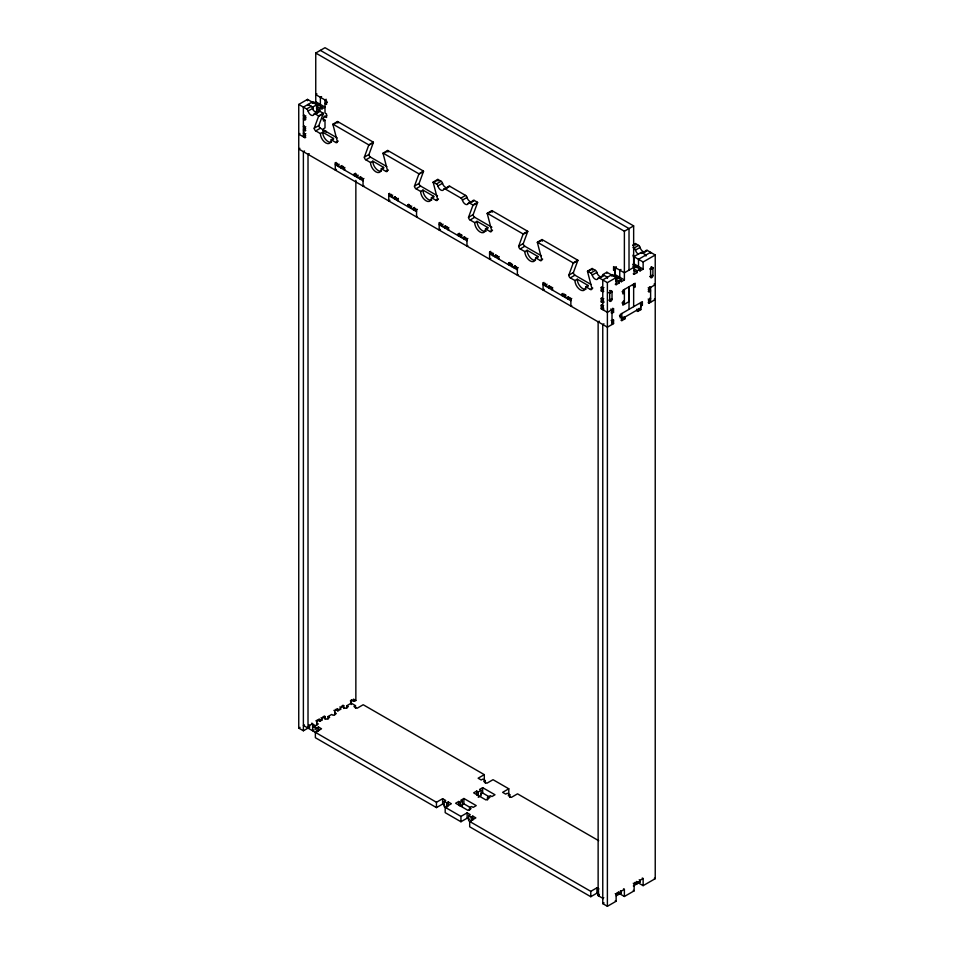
<?xml version="1.0" encoding="UTF-8"?>
<svg xmlns="http://www.w3.org/2000/svg" width="954" height="954" viewBox="0 0 954 954"><rect width="100%" height="100%" fill="white"/><g stroke="black" fill="none" stroke-linecap="round" stroke-linejoin="round"><path stroke-width="1.43" d="M615.127 275.11L615.127 271.031L613.577 270.137L613.577 266.583L624.381 272.808L635.424 266.44L635.424 267.561M620.935 320.139L621.805 320.639L621.805 313.508M629.02 309.346L629.02 286.772L629.02 301.619L622.843 305.185L622.843 301.619L624.381 300.725M629.02 270.137L629.02 228.566L320.377 50.371M633.647 306.675L633.647 284.101M633.647 267.466L633.647 225.895L325.004 47.7L315.75 53.042L315.75 101.756L313.437 103.092M636.878 310.932L637.749 311.433L640.838 309.645L640.838 302.513M320.377 133.56L322.69 132.224L333.495 138.461L331.181 139.797A7.644 4.412 60 0 1 325.779 142.909A7.644 4.412 60 0 1 320.377 133.56L315.75 130.889A2.182 1.264 60 0 1 314.212 128.206L318.553 116.376A2.182 1.264 60 0 0 318.624 115.911L323.251 113.24L319.995 111.356A2.182 1.264 60 0 0 318.541 111.701A4.365 2.516 60 0 1 315.631 112.405A4.365 2.516 60 0 1 312.721 108.339A2.182 1.264 60 0 0 311.266 106.311L306.639 108.995L298.745 104.439L298.745 728.105L303.384 730.788L309.549 727.222L309.549 725.434L312.638 723.657L312.638 730.788L313.759 730.132M314.212 128.206L318.839 125.534L323.179 113.705A2.182 1.264 60 0 0 323.251 113.24M370.51 162.502L372.823 161.166L383.627 167.403L381.314 168.739A7.644 4.412 60 0 1 375.912 171.851A7.644 4.412 60 0 1 370.51 162.502L365.883 159.831A2.182 1.264 60 0 1 364.333 157.148L368.685 145.318A2.182 1.264 60 0 0 368.745 144.853L373.372 142.182L337.573 121.504L332.946 124.175A2.182 1.264 60 0 0 333.006 124.724L337.358 141.574A2.182 1.264 60 0 1 335.808 142.468L331.181 139.797M364.333 157.148L368.971 154.476L373.312 142.647A2.182 1.264 60 0 0 373.372 142.182M420.642 191.444L422.956 190.096L433.748 196.333L431.435 197.681A7.644 4.412 60 0 1 426.033 200.793A7.644 4.412 60 0 1 420.642 191.444L416.004 188.761A2.182 1.264 60 0 1 414.465 186.09L418.806 174.26A2.182 1.264 60 0 0 418.878 173.795L423.504 171.112L387.706 150.446L383.079 153.117A2.182 1.264 60 0 0 383.138 153.666L387.479 170.516A2.182 1.264 60 0 1 385.941 171.41L381.314 168.739M414.465 186.09L419.092 183.418L423.445 171.589A2.182 1.264 60 0 0 423.504 171.112M474.698 222.652L477.012 221.316L487.816 227.553L485.503 228.888A7.644 4.412 60 0 1 480.101 232.001A7.644 4.412 60 0 1 474.698 222.652L470.072 219.98A2.182 1.264 60 0 1 468.521 217.309L472.874 205.48A2.182 1.264 60 0 0 472.934 205.003L477.572 202.331L474.317 200.447A2.182 1.264 60 0 0 472.862 200.805A4.365 2.516 60 0 1 469.952 201.497A4.365 2.516 60 0 1 467.043 197.442A2.182 1.264 60 0 0 465.588 195.415L449.811 186.304A2.182 1.264 60 0 0 448.356 186.65L443.729 189.333A4.365 2.516 60 0 1 440.82 190.025A4.365 2.516 60 0 1 437.91 185.97A2.182 1.264 60 0 0 436.455 183.943L433.199 182.059L437.826 179.388L441.082 181.272A2.182 1.264 60 0 1 442.537 183.299A4.365 2.516 60 0 0 447.021 187.759M468.521 217.309L473.16 214.638L477.501 202.808A2.182 1.264 60 0 0 477.572 202.331M524.831 251.594L527.145 250.258L537.949 256.495L535.635 257.83A7.644 4.412 60 0 1 530.233 260.943A7.644 4.412 60 0 1 524.831 251.594L520.192 248.922A2.182 1.264 60 0 1 518.654 246.251L523.007 234.422A2.182 1.264 60 0 0 523.066 233.945L527.693 231.273L491.894 210.595L487.267 213.279A2.182 1.264 60 0 0 487.327 213.827L491.68 230.665A2.182 1.264 60 0 1 490.129 231.56L485.503 228.888M518.654 246.251L523.281 243.58L527.634 231.739A2.182 1.264 60 0 0 527.693 231.273M574.952 280.536L577.265 279.2L588.069 285.437L585.756 286.772A7.644 4.412 60 0 1 580.354 289.885A7.644 4.412 60 0 1 574.952 280.536L570.325 277.864A2.182 1.264 60 0 1 568.787 275.193L573.127 263.364A2.182 1.264 60 0 0 573.199 262.887L577.826 260.215L542.015 239.537L537.388 242.221A2.182 1.264 60 0 0 537.46 242.757L541.8 259.607A2.182 1.264 60 0 1 540.262 260.502L535.635 257.83M568.787 275.193L573.414 272.51L577.754 260.68A2.182 1.264 60 0 0 577.826 260.215M298.745 104.439L307.498 99.383L316.752 104.737L316.752 111.856L315.881 111.356M327.317 102.197L325.004 103.533L326.554 104.427L326.554 100.862L315.75 94.625L316.966 93.921M321.057 108.374L321.927 108.875L321.927 107.098L312.662 101.756L303.384 107.11L303.384 136.804L305.697 135.468M321.593 96.592L320.377 97.296L320.377 104.427L318.064 105.763M308.011 105.477L308.011 104.439L312.685 107.086L317.288 104.427L317.288 105.536M326.232 99.264L325.004 99.967L325.004 113.037L326.554 113.931L326.554 117.497L324.145 116.102M306.639 108.995A2.182 1.264 60 0 1 308.094 111.022L312.721 108.339M304.254 114.921L303.384 115.422L304.922 116.316L305.793 115.816M316.37 106.299L319.84 108.303L321.927 107.098M316.752 111.856L319.84 110.08L319.84 108.303M321.927 108.875L325.004 107.098L315.75 101.756M308.094 111.022A4.365 2.516 60 0 0 311.004 115.076A4.365 2.516 60 0 0 313.914 114.373L318.541 111.701M304.827 117.151L305.697 117.652L303.384 118.988L304.922 119.882L305.793 119.381M313.914 114.373A2.182 1.264 60 0 1 315.369 114.027L319.995 111.356M318.553 116.376L323.179 113.705M304.398 125.833L303.384 126.417L304.922 127.311L305.793 126.799M326.745 115.601L323.466 117.497L323.466 121.051L325.004 120.168L325.004 127.884L323.466 128.778L323.466 131.223M305.697 128.647L303.384 129.982L304.922 130.865L305.793 130.364M299.914 133.465L298.745 134.132L304.922 137.698L305.793 137.197M304.254 132.749L303.384 133.25L304.922 134.132L305.793 133.632M315.75 130.889L320.377 128.206L337.263 137.96M333.006 124.724L337.644 122.052A2.182 1.264 60 0 1 337.573 121.504M324.813 131.557L325.874 130.948M299.914 148.323L298.745 148.991L607.388 327.174L613.565 323.609L613.565 320.043L612.695 319.542M304.541 150.982L303.384 151.662L303.384 730.788M309.179 153.654L308.011 154.333L308.011 728.105M335.808 142.468L338.229 141.073M336.428 169.407L335.271 170.074L335.271 162.943L336.142 162.442M368.685 145.318L373.312 142.647M337.597 163.384L335.283 164.72L363.057 180.759M335.271 162.943L338.36 164.72L339.23 164.219M339.23 166.008L338.36 166.509L338.36 164.72M343.535 166.485L340.936 167.987L340.936 166.211L342.092 165.543M340.936 166.211L344.012 167.987L344.883 167.487M345.026 169.192L344.012 169.776L344.012 167.987M365.883 159.831L370.51 157.148L386.811 166.568M383.138 153.666L387.765 150.994A2.182 1.264 60 0 1 387.706 150.446M356.331 174.546L354.304 175.715L354.304 173.926L355.46 173.258M354.304 173.926L357.392 175.715L358.263 175.214M358.263 176.991L357.392 177.492L357.392 175.715M361.995 177.814L359.968 178.982L359.968 177.194L360.827 176.693M359.968 177.194L363.045 178.982L363.915 178.481M385.941 171.41L388.35 170.015M363.915 185.613L363.045 186.113L363.045 178.982M418.806 174.26L423.445 171.589M389.924 200.292L388.767 200.96L388.767 193.829L389.637 193.328M391.092 194.27L388.779 195.606L416.564 211.645M388.767 193.829L391.856 195.606L392.726 195.105M392.726 196.894L391.856 197.395L391.856 195.606M396.459 197.705L394.431 198.873L394.431 197.096L395.302 196.596M394.431 197.096L397.52 198.873L398.378 198.372M416.004 188.761L420.642 186.09L437.516 195.832M398.522 200.078L397.52 200.662L397.52 198.873M431.435 197.681L436.073 200.352A2.182 1.264 60 0 0 437.612 199.458L433.271 182.608L437.898 179.936A2.182 1.264 60 0 1 437.826 179.388M436.455 183.943L441.082 181.272M437.91 185.97L442.537 183.299M409.683 205.515L407.799 206.601L407.799 204.824L408.67 204.323M407.799 204.824L410.888 206.601L411.758 206.1M411.758 207.877L410.888 208.377L410.888 206.601M443.729 189.333A2.182 1.264 60 0 1 445.184 188.975L449.811 186.304M415.777 208.532L413.464 209.868L413.464 208.079L414.62 207.412M413.464 208.079L416.552 209.868L417.411 209.367M436.073 200.352L438.482 198.957M417.411 216.498L416.552 216.999L416.552 209.868M445.184 188.975L460.949 198.086L465.588 195.415M460.949 198.086A2.182 1.264 60 0 1 462.404 200.113L467.043 197.442M462.404 200.113A4.365 2.516 60 0 0 465.313 204.168A4.365 2.516 60 0 0 468.223 203.476L472.862 200.805M468.223 203.476A2.182 1.264 60 0 1 469.678 203.119L474.317 200.447M440.343 229.389L439.186 230.057L439.186 222.938L440.044 222.437M441.499 223.379L439.186 224.715L466.959 240.754M472.874 205.48L477.501 202.808M439.186 222.938L442.262 224.715L443.133 224.214M443.133 226.003L442.262 226.503L442.262 224.715M447.152 226.647L444.838 227.982L444.838 226.205L445.709 225.704M444.838 226.205L447.927 227.982L448.797 227.481M448.94 229.175L447.927 229.759L447.927 227.982M470.072 219.98L474.698 217.309L491.87 227.219M487.327 213.827L491.954 211.144A2.182 1.264 60 0 1 491.894 210.595M461.187 234.601A1.634 0.942 0 0 1 460.532 234.374L458.218 235.71L458.218 233.921L459.375 233.253M458.218 233.921L461.295 235.71L462.165 235.209M462.165 236.986L461.295 237.486L461.295 235.71M465.898 237.796L463.871 238.977L463.871 237.188L464.741 236.687M463.871 237.188L466.959 238.977L467.83 238.464M490.129 231.56L492.538 230.164M467.83 245.595L466.959 246.096L466.959 238.977M490.75 258.498L489.593 259.166L489.593 252.035L490.75 251.367M491.918 252.476L489.605 253.812L517.378 269.851M523.007 234.422L527.634 231.739M489.593 252.035L492.681 253.824L493.54 253.323M493.54 255.1L492.681 255.6L492.681 253.824M497.559 255.755L495.245 257.091L495.245 255.302L496.116 254.801M495.245 255.302L498.334 257.091L499.204 256.59M499.347 258.284L498.334 258.868L498.334 257.091M520.192 248.922L524.831 246.251L541.419 255.827M537.46 242.757L542.087 240.086A2.182 1.264 60 0 1 542.015 239.537M510.939 263.471L508.625 264.807L508.625 263.03L509.496 262.529M508.625 263.03L511.714 264.807L512.584 264.306M512.584 266.094L511.714 266.595L511.714 264.807M516.603 266.738L514.278 268.074L514.278 266.297L515.434 265.629M514.278 266.297L517.366 268.074L518.237 267.573M540.262 260.502L542.671 259.106M518.237 274.704L517.366 275.205L517.366 268.074M315.75 53.042L624.381 231.238L633.647 225.895M573.127 263.364L577.754 260.68M544.245 289.384L543.088 290.052L543.088 282.921L543.959 282.42M545.414 283.362L543.1 284.697L570.874 300.737M543.088 282.921L546.177 284.709L547.047 284.209M547.047 285.985L546.177 286.486L546.177 284.709M551.066 286.641L548.741 287.977L548.741 286.188L549.611 285.687M548.741 286.188L551.829 287.977L552.7 287.476M570.325 277.864L574.952 275.193L590.967 284.435M552.843 289.169L551.829 289.754L551.829 287.977M587.521 271.151L592.148 268.479L595.403 270.364A2.182 1.264 60 0 1 596.858 272.391A4.365 2.516 60 0 0 599.768 276.445A4.365 2.516 60 0 0 602.678 275.754A2.182 1.264 60 0 1 604.132 275.408L599.506 278.079A2.182 1.264 60 0 0 598.051 278.425A4.365 2.516 60 0 1 595.141 279.117A4.365 2.516 60 0 1 592.231 275.062A2.182 1.264 60 0 0 590.776 273.035L587.521 271.151A2.182 1.264 60 0 0 587.581 271.699L591.933 288.549A2.182 1.264 60 0 1 590.383 289.444L585.756 286.772M633.062 244.856L635.376 243.52L638.631 245.405A2.182 1.264 60 0 1 640.086 247.432A4.365 2.516 60 0 0 642.996 251.486A4.365 2.516 60 0 0 645.906 250.795A2.182 1.264 60 0 1 647.361 250.437L655.231 255.004L655.231 878.682L643.139 885.658L637.642 882.486M587.581 271.699L592.207 269.028A2.182 1.264 60 0 1 592.148 268.479M632.836 245.572L635.447 244.069A2.182 1.264 60 0 1 635.376 243.52M590.776 273.035L595.403 270.364M632.991 247.491L634.005 248.076L638.631 245.405M592.231 275.062L596.858 272.391M634.005 248.076A2.182 1.264 60 0 1 635.459 250.103L640.086 247.432M565.269 294.607A1.634 0.942 0 0 1 564.446 294.357L562.121 295.692L562.121 293.915L562.991 293.415M562.121 293.915L565.209 295.692L566.08 295.191M615.258 284.209L616.129 284.709L616.129 277.578L606.875 272.236L602.809 274.585L607.436 277.256L607.388 278.318M616.344 266.762L615.127 267.466L615.127 274.597L624.381 279.939L624.381 231.238M633.873 256.638L643.139 261.992L643.139 269.111L633.873 263.769L633.873 256.638L641.386 252.309L646.013 254.98L645.989 256.03M598.051 278.425L602.678 275.754M641.565 253.299L645.906 250.795M566.08 296.98L565.209 297.481L565.209 295.692M613.577 270.137L615.902 268.801M647.361 250.437L642.734 253.12A2.182 1.264 60 0 0 641.279 253.466M570.098 297.624L567.785 298.96L567.785 297.183L568.644 296.682M620.434 281.227L621.304 281.728L621.304 279.939L612.039 274.597L602.761 279.951L602.761 309.656L603.918 308.989M620.971 269.433L619.754 270.137L619.754 277.268L617.632 278.496M567.785 297.183L570.862 298.96L571.732 298.459M613.005 275.825L615.127 274.597M632.919 264.33L633.873 263.769M590.383 289.444L592.804 288.048M599.506 278.079L607.388 282.623L616.666 277.268L616.666 278.377M643.139 261.992L655.231 255.004M603.775 291.244L602.761 291.829L601.211 290.946L601.211 287.381L602.368 286.713M636.58 267.561L638.512 266.44L638.512 259.309L650.616 252.321L650.616 253.359M571.732 305.59L570.862 306.091L570.862 298.96M603.918 287.607L602.761 288.275L601.211 287.381M601.211 290.946L603.524 289.611M615.747 279.14L619.218 281.144L621.304 279.939M634.04 268.909L637.224 270.745L640.051 269.111L640.051 270.9L639.18 270.399M616.129 284.709L619.218 282.921L619.218 281.144M621.304 281.728L624.381 279.939M633.265 273.81L634.136 274.311L637.224 272.534L637.224 270.745M640.051 270.9L643.139 269.111M604.204 301.989L602.761 302.823L601.211 301.929L601.211 298.363L602.368 297.696M603.775 298.674L602.761 299.258L601.211 298.363M601.211 301.929L603.524 300.593M611.144 312.721L612.015 313.222L613.565 312.328L613.565 308.762L607.388 312.328L601.211 308.762L601.211 305.197L602.081 304.696M633.647 287.667L635.185 286.772L635.185 283.207L622.843 290.338L622.843 293.904L624.381 293.009L622.068 291.674M603.632 305.59L602.761 306.091L601.211 305.197M601.211 308.762L603.524 307.426M648.183 287.774L649.054 288.275L655.255 284.697L654.086 284.03M648.183 291.328L649.054 291.829L650.592 290.946L648.279 289.611M599.291 321.152L598.134 321.832L598.134 895.603L603.333 898.62M603.93 323.823L602.761 324.503L602.761 903.629L607.388 906.3L616.129 901.256L616.129 894.125L619.218 892.336L619.218 894.125L616.904 892.789M613.565 320.043L612.015 320.938L611.144 320.437M648.183 299.055L649.054 299.556L650.592 298.662L649.734 298.161M640.838 306.079L642.376 305.197L642.376 301.631L620.255 314.403L620.255 317.956L621.805 317.074L619.492 315.738M621.805 318.851L640.838 307.868M648.183 302.621L649.054 303.122L655.255 299.544L654.361 299.055M621.805 320.639L624.894 318.851L624.894 317.074L624.023 316.573M298.745 728.105L300.045 727.365M304.35 724.885L303.384 725.434L436.455 802.266L442.632 798.701L445.709 800.489L444.17 801.372L444.17 806.726M315.881 720.783L316.752 721.284L319.84 719.495L319.84 721.284L317.241 719.781M321.057 717.79L321.927 718.302L325.004 716.514L325.004 719.304M333.888 710.384L334.759 710.885L337.847 709.108L337.847 710.885L335.236 709.382M339.803 706.974L340.673 707.474L343.762 705.686L343.762 708.476M355.854 180.366L355.854 700.486L354.304 701.381L354.304 699.604L351.215 701.381L350.356 700.88M316.752 723.06L318.302 723.955L315.214 725.732L313.663 724.849L312.638 725.434L316.907 727.902L318.457 727.008L321.534 728.796L315.369 732.362L315.369 737.704L436.455 807.609L442.632 804.055L444.683 805.236M319.84 721.284L321.927 720.079L321.927 718.302M328.093 719.185L328.093 716.514L331.67 714.451L333.22 715.345L336.297 713.556L334.759 712.662M337.847 710.885L340.673 709.251L340.673 707.474M346.851 708.357L346.851 705.686L351.215 703.17M355.484 708.297L355.484 705.626L353.946 706.52L357.034 708.297L363.2 704.732L484.298 774.648L484.298 779.99M484.298 774.648L478.121 778.214L481.21 779.99L482.748 779.108L485.312 780.575L485.312 783.258M444.17 801.372L446.722 802.851L448.273 801.956L451.361 803.745L445.184 807.311L445.184 812.653L460.949 821.752L467.126 818.198L469.189 819.379M485.312 780.575L483.761 781.469L486.85 783.246L493.027 779.692L508.792 788.791L508.792 794.133M462.356 806.5L462.356 801.157L460.269 802.362L458.731 801.467L455.642 803.244L467.985 810.375L471.073 808.598L469.535 807.704L469.535 810.375M469.535 807.704L471.61 806.5L473.148 807.394L476.237 805.605L463.894 798.486L460.806 800.263L462.356 801.157M478.276 797.305L481.102 795.672L481.102 790.329L478.276 791.963L476.726 791.069L473.649 792.857L485.991 799.977L489.08 798.2L487.53 797.305L487.53 799.977M487.53 797.305L490.368 795.672L491.906 796.566L494.995 794.777L482.652 787.658L479.564 789.435L481.102 790.329M461.831 805.021L463.894 803.828L470.072 807.394M480.589 794.193L482.652 793.001L490.058 797.282M445.184 807.311L460.949 816.409L467.126 812.844L470.215 814.633L468.664 815.515L468.664 820.869M508.792 788.791L502.615 792.357L505.703 794.133L507.254 793.251L509.806 794.718L509.806 797.401M468.664 815.515L471.228 816.994L472.767 816.111L475.855 817.888L469.678 821.454L469.678 826.796L590.776 896.712L596.942 893.147L599.005 894.327M509.806 794.718L508.267 795.612L511.344 797.401L517.521 793.835L598.683 840.689M469.678 821.454L590.776 891.358L596.942 887.804L599.005 888.985M598.134 895.603L599.088 895.055M602.761 898.286L603.787 897.69M620.434 890.642L621.304 891.143L624.381 889.355L624.381 896.486L619.182 893.481M633.265 883.225L634.136 883.726L637.224 881.949L637.224 883.726L634.911 882.39M639.18 879.815L640.051 880.315L643.139 878.527L643.139 885.658M602.761 903.629L604.049 902.878M616.224 895.854L621.304 892.92L621.304 891.143M633.361 885.956L640.051 882.092L640.051 880.315M624.381 896.486L634.136 890.857L634.136 883.726M651.177 267.001L652.906 268.002L652.906 275.646A1.634 0.942 -60 0 1 651.749 277.65A1.634 0.942 -60 0 1 650.592 276.982L649.734 276.481M651.2 267.203L652.93 268.205L650.616 269.553L649.734 268.837M652.047 275.146L652.93 275.634L650.616 276.97L650.592 269.338A1.252 0.727 -60 0 1 650.866 268.468L651.033 268.205A1.908 1.097 -60 0 1 652.381 267.382L652.643 267.442A1.252 0.727 -60 0 1 652.918 268.002M633.11 265.105L640.051 269.111M632.979 266.512L634.136 267.18L634.136 274.311M634.04 270.697L637.224 272.534M649.459 286.701L650.616 287.369L650.616 302.215L648.338 300.904M632.872 285.437L635.185 286.772M316.37 108.076L319.84 110.08M615.747 280.917L619.218 282.921M315.369 114.027L318.624 115.911M332.946 124.175L368.745 144.853M383.079 153.117L418.878 173.795M469.678 203.119L472.934 205.003M487.267 213.279L523.066 233.945M537.388 242.221L573.199 262.887M322.69 118.833L325.004 120.168M640.062 303.861L642.376 305.197M609.988 290.445L612.015 291.614L612.015 299.258A1.634 0.942 -60 0 1 610.858 301.261A1.634 0.942 -60 0 1 609.701 300.593L608.831 300.093M609.988 290.66L612.015 291.829L609.701 293.176L608.831 292.663M638.81 308.476L640.838 309.645M304.827 116.937L305.697 118.642M608.831 292.449L609.701 292.95L609.701 300.593L612.015 299.258L611.144 298.757M636.878 309.144L637.749 309.645L637.749 311.433M322.953 130.257L326.554 132.344M621.984 302.907L624.381 304.29L624.381 289.444M612.695 308.261L613.565 308.762M610.858 308.989L612.015 309.656L612.015 324.503M612.11 311.493L613.565 312.328M622.568 317.515L624.894 318.851M355.985 173.998L356.629 174.367M408.849 204.514L409.481 204.883M509.663 262.72L510.95 263.471M612.11 322.774L613.565 323.609M353.433 699.103L354.304 699.604M354.983 699.986L355.854 700.486M351.418 699.711L354.304 701.381M350.643 702.824L355.484 705.626M654.361 878.181L655.231 878.682M346.851 705.686L348.389 706.58L345.3 708.357L341.449 706.139M342.891 705.185L343.762 705.686M642.269 878.026L643.139 878.527M339.803 708.75L340.673 709.251M639.18 881.591L640.051 882.092M336.977 708.607L337.847 709.108M636.354 881.448L637.224 881.949M633.265 890.356L634.136 890.857M328.093 716.514L329.643 717.408L326.554 719.185L322.69 716.955M324.145 716.013L325.004 716.514M623.522 888.854L624.381 889.355M321.057 719.578L321.927 720.079M620.434 892.419L621.304 892.92M318.97 718.994L319.84 719.495M618.347 891.835L619.218 892.336M615.258 893.624L616.129 894.125M311.767 723.156L312.638 723.657M615.258 900.755L616.129 901.256M308.691 724.933L309.549 725.434M308.392 726.554L309.549 727.222M635.447 244.069L635.722 245.118M632.991 255.171L633.528 257.27M592.207 269.028L592.482 270.089M542.087 240.086L542.361 241.147M491.954 211.144L492.228 212.205M437.898 179.936L438.172 180.986M387.765 150.994L388.039 152.044M337.644 122.052L337.907 123.102M649.054 288.275L649.054 291.829M649.054 299.556L649.054 303.122M638.512 881.985L638.512 882.987M619.754 892.479L619.754 893.815M612.039 274.597L612.039 275.706M611.502 274.907L611.502 275.909M607.388 282.623L607.388 906.3M606.875 272.236L606.875 273.238M598.492 890.476L598.492 895.818M596.942 887.804L596.942 893.147M590.776 891.358L590.776 896.712M564.446 294.357L564.434 295.358M510.95 263.805L510.939 264.473M482.652 787.658L482.652 793.001M478.276 791.963L478.276 795.97M476.726 791.069L476.726 795.076M472.767 816.111L472.767 820.118M471.228 816.994L471.228 821M467.126 812.844L467.126 818.198M463.894 798.486L463.894 803.828M460.949 816.409L460.949 821.752M460.532 234.374L460.532 235.376M460.269 802.362L460.269 806.368M458.731 801.467L458.731 805.474M448.273 801.956L448.273 805.975M446.722 802.851L446.722 808.193M442.632 798.701L442.632 804.055M436.455 802.266L436.455 807.609M410.125 205.587L410.113 206.267M351.215 700.188L351.215 704.505M334.759 710.885L334.759 715.011M318.457 727.008L318.457 731.014M316.752 721.284L316.752 725.398M316.907 727.902L316.907 731.909M315.214 725.732L315.214 729.738M313.663 724.849L313.663 727.52M312.662 101.756L312.662 102.865M312.685 107.086L312.685 109.65M312.125 102.066L312.125 103.068M307.498 99.383L307.498 100.73M304.922 116.316L304.922 119.882M304.922 127.311L304.922 130.865M304.922 134.132L304.922 137.698M612.015 291.614A1.252 0.727 -60 0 0 611.752 291.053L611.49 290.97A1.908 1.097 -60 0 0 610.143 291.817L609.964 292.079A1.252 0.727 -60 0 0 609.701 292.95M574.952 275.193A2.182 1.264 60 0 1 573.414 272.51M524.831 246.251A2.182 1.264 60 0 1 523.281 243.58M474.698 217.309A2.182 1.264 60 0 1 473.16 214.638M448.356 186.65A4.365 2.516 60 0 1 447.772 187.473M433.271 182.608A2.182 1.264 60 0 1 433.199 182.059M420.642 186.09A2.182 1.264 60 0 1 419.092 183.418M370.51 157.148A2.182 1.264 60 0 1 368.971 154.476M320.377 128.206A2.182 1.264 60 0 1 318.839 125.534M331.503 142.146A7.644 4.412 60 0 1 325.779 139.63A7.644 4.412 60 0 1 322.69 132.224M333.495 138.461A7.644 4.412 60 0 1 333.411 139.534M381.183 171.207A7.644 4.412 60 0 1 375.649 168.286A7.644 4.412 60 0 1 372.823 161.166M383.627 167.403A7.644 4.412 60 0 1 383.532 168.476M431.757 200.03A7.644 4.412 60 0 1 426.033 197.514A7.644 4.412 60 0 1 422.956 190.096M433.748 196.333A7.644 4.412 60 0 1 433.665 197.418M486.23 231.047A7.644 4.412 60 0 1 480.351 229.008A7.644 4.412 60 0 1 477.012 221.316M487.816 227.553A7.644 4.412 60 0 1 487.721 228.638M535.504 260.299A7.644 4.412 60 0 1 529.971 257.377A7.644 4.412 60 0 1 527.145 250.258M537.949 256.495A7.644 4.412 60 0 1 537.853 257.58M586.078 289.122A7.644 4.412 60 0 1 580.354 286.605A7.644 4.412 60 0 1 577.265 279.2M588.069 285.437A7.644 4.412 60 0 1 587.986 286.522M638.596 254.277A4.365 2.516 60 0 1 635.459 250.103M305.697 117.437A1.252 0.727 -60 0 1 305.745 117.08"/></g></svg>
